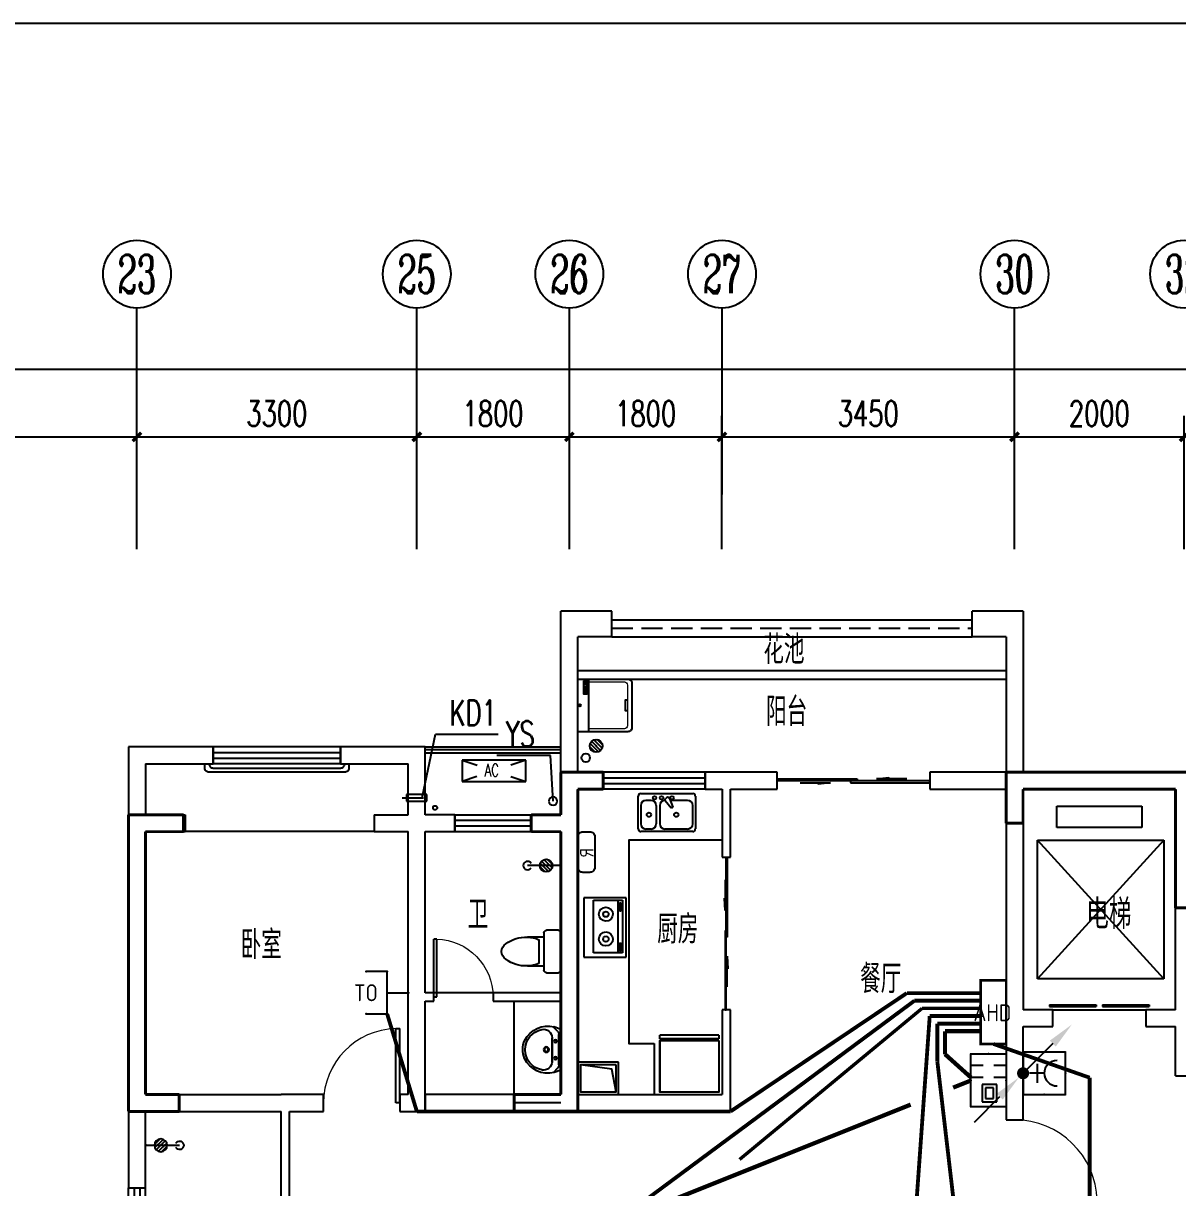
# Model space of a CAD drawing. Extents: x -993182 to -819982, y 169304 to 600104.
# Drawn here: x -864189 to -850575, y 314068 to 327804 of the extents above; entities that cross this region are included whole.
import ezdxf
from ezdxf.enums import TextEntityAlignment as Align

# ---------------------------------------------------------------- set-up
doc = ezdxf.new("R2010")
doc.units = 0
doc.header["$LTSCALE"] = 1000
doc.header["$MEASUREMENT"] = 0
doc.linetypes.add('DASH', pattern=[0.35, 0.25, -0.1])
for name, color, linetype in [('AXIS', 3, 'Continuous'), ('AXIS_TEXT', 7, 'Continuous'), ('DIM_LEAD', 3, 'Continuous'), ('EQUIP-安防', 3, 'Continuous'), ('EQUIP-消防', 3, 'Continuous'), ('EQUIP-通讯', 3, 'Continuous'), ('kan', 146, 'Continuous'), ('KTIAO', 124, 'Continuous'), ('LWIRE', 4, 'Continuous'), ('PUB_TEXT', 7, 'Continuous'), ('STAIR', 2, 'Continuous'), ('VPIPE-污水', 2, 'Continuous'), ('WALL', 4, 'Continuous'), ('WINDOW', 2, 'Continuous'), ('WIRE-信号', 4, 'TG_S'), ('WIRE-综合布线', 5, 'TG_GCS'), ('WIRE-网络', 6, 'TG_TD'), ('WIRE-通讯', 4, 'TG_TP'), ('冷凝水管', 6, 'Continuous'), ('家具', 187, 'Continuous'), ('栏杆', 169, 'Continuous'), ('空调、空调洞', 66, 'Continuous'), ('表格', 157, 'Continuous'), ('面层', 215, 'Continuous')]:
    doc.layers.add(name, color=color, linetype=linetype)
doc.layers.add('RENDERING', color=125, linetype='Continuous', lineweight=13)
doc.layers.add('洁、厨具', color=8, linetype='Continuous', lineweight=9)
doc.styles.add('_ROMANC', font='romanc__.ttf', dxfattribs={"width": 0.700005})
doc.styles.add('_SIMPLEX', font='SIMPLEX.shx', dxfattribs={"width": 0.75})
doc.styles.add('_TCH_AXIS', font='COMPLEX', dxfattribs={"bigfont": 'GBCBIG'})
doc.styles.add('_TCH_DIM', font='SIMPLEX', dxfattribs={"bigfont": 'GBCBIG'})
doc.styles.add('_TCH_DIM_T3', font='SIMPLEX', dxfattribs={"width": 0.705882, "bigfont": 'GBCBIG'})
doc.styles.add('_TEL_ATTDEF', font='GBENOR', dxfattribs={"width": 0.8, "height": 3, "bigfont": 'GBCBIG'})
doc.styles.add('_TEL_DIM', font='ICED', dxfattribs={"width": 0.8, "height": 3.5, "bigfont": 'BZHZ'})
doc.styles.add('COMPLEX', font='COMPLEX')
doc.styles.add('DIM_FONT', font='simplex_.ttf', dxfattribs={"width": 0.7, "bigfont": 'GBCBIG'})
doc.styles.add('hnurban', font='tssdeng.shx', dxfattribs={"width": 0.8, "bigfont": 'tssdchn.shx'})
doc.styles.get("Standard").update_dxf_attribs({"font": 'gbenor.shx', "bigfont": 'gbcbig.shx'})
doc.styles.add('TG_LINETYPE', font='ICED', dxfattribs={"width": 0.8, "height": 2, "bigfont": 'BZHZ'})
doc.linetypes.add('TG_GCS', pattern='A,1,-0.6,["GCS",TG_LINETYPE,S=0.1,R=0,X=-0.52,Y=-0.1],0', length=1.6)
doc.linetypes.add('TG_S', pattern='A,1,-0.3,["S",TG_LINETYPE,S=0.1,R=0,X=-0.23,Y=-0.1],0', length=1.3)
doc.linetypes.add('TG_TD', pattern='A,1,-0.45,["TD",TG_LINETYPE,S=0.1,R=0,X=-0.38,Y=-0.1],0', length=1.45)
doc.linetypes.add('TG_TD+TV', pattern='A,1,-0.9,["TD+TV",TG_LINETYPE,S=0.1,R=0,X=-0.82,Y=-0.1],0', length=1.9)
doc.linetypes.add('TG_TP', pattern='A,1,-0.45,["TP",TG_LINETYPE,S=0.1,R=0,X=-0.38,Y=-0.1],0', length=1.45)
doc.linetypes.add('TG_WS', pattern='A,1,-0.45,["WS",TG_LINETYPE,S=0.1,R=0,X=-0.38,Y=-0.1],0', length=1.45)
doc.dimstyles.new('_TCH_ARCH&&100', dxfattribs={"dimtxt": 297.5, "dimasz": 100, "dimexe": 250, "dimexo": 300, "dimgap": 126.25, "dimtad": 1, "dimdec": 0, "dimzin": 0, "dimdsep": 46, "dimtxsty": '_TCH_DIM_T3', "dimblk": 'ARCHTICK', "dimcen": 0.09, "dimclrt": 7, "dimazin": 2, "dimtfac": 1, "dimtdec": 0, "dimtix": 1, "dimtmove": 2, "dimatfit": 3, "dimfxl": 0, "dimtolj": 1, "dimtzin": 0, "dimarcsym": 0})

# ---------------------------------------------------------------- blocks, each defined once
blk = doc.blocks.new('ASDGFSDFGGDF')
at = {"layer": '家具'}
for p, q in [((695, -609), (695, 0)), ((695, -609), (695, 0)), ((0, -670), (0, -629)), ((0, -629), (28, -629)), ((0, -670), (695, -670)), ((28, -629), (28, -609)), ((695, -609), (666, -609)), ((666, -609), (666, -629)), ((666, -629), (695, -629)), ((695, -629), (695, -670))]:
    blk.add_line(p, q, dxfattribs=at)
for points in [[(0, -609), (0, 0), (695, 0), (695, -609)], [(666, -609), (28, -609), (28, -629), (666, -629)]]:
    blk.add_lwpolyline(points, close=True, dxfattribs=at)
blk = doc.blocks.new('sdfdsfgf')
at = {"layer": '家具'}
for points in [[(1414289, 21341), (1413809, 21341), (1413809, 20961), (1414289, 20961), (1414289, 21341)], [(1414259, 20991), (1414211, 21259), (1413839, 21311)]]:
    blk.add_lwpolyline(points, dxfattribs=at)
blk.add_lwpolyline([(1414259, 21311), (1413839, 21311), (1413839, 20991), (1414259, 20991)], close=True, dxfattribs=at)
blk = doc.blocks.new('A$C685A49D5')
at = {"layer": '家具'}
for p, q in [((0, 31), (0, 419)), ((31, 450), (644, 450)), ((675, 419), (675, 31)), ((31, 307), (31, 92)), ((153, 368), (92, 368)), ((215, 92), (215, 307)), ((256, 307), (256, 92)), ((390, 277), (320, 363)), ((340, 402), (325, 393)), ((369, 391), (408, 287)), ((583, 368), (377, 368)), ((408, 287), (390, 277)), ((644, 92), (644, 307)), ((644, 0), (31, 0)), ((92, 31), (153, 31)), ((317, 31), (583, 31))]:
    blk.add_line(p, q, dxfattribs=at)
for centre, radius in [((194, 399), 20.5), ((276, 399), 20.5), ((399, 399), 20.5), ((128, 199), 25.6), ((450, 199), 25.6)]:
    blk.add_circle(centre, radius, dxfattribs=at)
for centre, radius, start, end in [((31, 419), 30.7, 90, 180), ((644, 419), 30.7, 0, 90), ((92, 307), 61.4, 90, 180), ((153, 307), 61.4, 0, 90), ((317, 307), 61.4, 90, 180), ((335, 376), 20.5, 120, 219.4623), ((350, 384), 20.5, 20.5377, 120), ((583, 307), 61.4, 0, 90), ((31, 31), 30.7, 180, 270), ((92, 92), 61.4, 180, 270), ((153, 92), 61.4, 270, 0), ((317, 92), 61.4, 180, 270), ((583, 92), 61.4, 270, 0), ((644, 31), 30.7, 270, 0)]:
    blk.add_arc(centre, radius, start, end, dxfattribs=at)
at = {"layer": '家具', "style": 'DIM_FONT', "width": 0.8, "flags": 9}
for tag in ['YSIZE', 'XSIZE']:
    blk.add_attdef(tag, (338, 450), '', height=0.5, rotation=270, dxfattribs=at)
blk = doc.blocks.new('$plan$00001601')
at = {"layer": '家具'}
for p, q in [((-350, 16), (350, 16)), ((-350, -484), (-350, 16)), ((350, 16), (350, -484)), ((-323, -98), (-323, -440)), ((299, -98), (-323, -98)), ((299, -440), (299, -98)), ((-323, -384), (299, -384)), ((-291, -407), (-291, -418)), ((-199, -408), (-199, -418)), ((182, -407), (182, -418)), ((274, -408), (274, -418)), ((350, -484), (-350, -484)), ((-323, -440), (299, -440)), ((-216, -416), (-280, -416)), ((-280, -416), (-280, -433)), ((-280, -433), (-216, -433)), ((-216, -433), (-216, -416)), ((193, -416), (193, -433)), ((257, -416), (193, -416)), ((193, -433), (257, -433)), ((257, -433), (257, -416))]:
    blk.add_line(p, q, dxfattribs=at)
for points in [[(-199, -408, 0.259034), (-201, -404, 0.076276), (-213, -399, 0.036515), (-226, -397, 0.026615), (-245, -396, 0.026615), (-264, -397, 0.036515), (-277, -399, 0.076276), (-289, -404, 0.259034), (-291, -408, 0.078462), (-291, -409, 0.056762)], [(-199, -418, 0.259034), (-201, -415, 0.076276), (-213, -410, 0.036515), (-226, -407, 0.026615), (-245, -406, 0.026615), (-264, -407, 0.036515), (-277, -410, 0.076276), (-289, -415, 0.259034), (-291, -418, 0.259034), (-289, -422, 0.056762), (-280, -426, 0.036515)], [(274, -408, 0.259034), (272, -404, 0.076276), (260, -399, 0.036515), (247, -397, 0.026615), (228, -396, 0.026615), (209, -397, 0.036515), (196, -399, 0.076276), (184, -404, 0.259034), (182, -408, 0.078462), (182, -409, 0.056762)], [(274, -418, 0.259034), (272, -415, 0.076276), (260, -410, 0.036515), (247, -407, 0.026615), (228, -406, 0.026615), (209, -407, 0.036515), (196, -410, 0.076276), (184, -415, 0.259034), (182, -418, 0.259034), (184, -422, 0.056762), (193, -426, 0.036515)], [(-216, -427, 0.008736), (-213, -427, 0.076276), (-201, -422, 0.259034), (-199, -418, 0.259034)], [(257, -427, 0.008736), (260, -427, 0.076276), (272, -422, 0.259034), (274, -418, 0.259034)]]:
    blk.add_lwpolyline(points, format="xyb", dxfattribs=at)
for centre, radius, start, end in [((-158, -243), 82.5, 0.964, 0), ((-158, -243), 31.6, 0.6532, 0), ((134, -243), 82.5, 180, 179.036), ((134, -243), 31.6, 180, 179.3468)]:
    blk.add_arc(centre, radius, start, end, dxfattribs=at)
blk = doc.blocks.new('A$C3451006C')
blk.add_lwpolyline([(-50, 330), (-50, -30, 0.414214), (10, -90), (90, -90, 0.414214), (150, -30), (150, 330, 0.414214), (90, 390), (10, 390, 0.414214)], format="xyb", close=True)
at = {"style": '_SIMPLEX', "width": 0.8}
blk.add_text('R', height=150, rotation=270, dxfattribs=at).set_placement((-32, 144), align=Align.CENTER)
blk = doc.blocks.new('90304092557924')
at = {"layer": 'KTIAO'}
for p, q in [((-375, 125), (-198, 66)), ((-375, 125), (-375, -125)), ((375, 125), (-375, 125)), ((375, 125), (198, 66)), ((375, -125), (375, 125)), ((-203, -68), (-375, -125)), ((-375, -125), (375, -125)), ((200, -67), (375, -125))]:
    blk.add_line(p, q, dxfattribs=at)
at = {"layer": 'KTIAO', "style": '_ROMANC', "width": 0.7}
blk.add_text('AC', height=148.6, dxfattribs=at).set_placement((-113, -66))
at = {"layer": 'KTIAO', "style": 'DIM_FONT', "oblique": 0, "width": 0.6, "flags": 9}
for tag in ['XSIZE', 'YSIZE']:
    blk.add_attdef(tag, (-375, -125), '', height=0.5, dxfattribs=at)
blk = doc.blocks.new('M_E6')
for p, q in [((-240, 0), (-270, -79)), ((240, 0), (-240, 0)), ((-237, 0), (239, 0)), ((240, 0), (270, -79)), ((-213, -36), (-271, -91)), ((-179, -23), (181, -23)), ((141, -105), (-141, -105)), ((-141, -105), (141, -105)), ((217, -37), (274, -95))]:
    blk.add_line(p, q)
for centre, radius in [((-99, -65), 16.3), ((101, -65), 16.3), ((2, -172), 31.6), ((2, -172), 23)]:
    blk.add_circle(centre, radius)
for centre, radius, start, end in [((28, -152), 307, 166.1751, 244.7296), ((-141, -205), 100, 90, 190.5602), ((-179, -73), 50, 90, 133.181), ((-28, -152), 307, 297.0639, 13.8249), ((141, -205), 100, 349.4398, 90), ((181, -73), 50, 44.5607, 90), ((0, -179), 243, 190.5602, 349.4398), ((0, -201), 250, 245.8071, 296.4628), ((28, -152), 307, 266.589, 266.5936)]:
    blk.add_arc(centre, radius, start, end)
at = {"width": 0.8, "flags": 9}
for tag in ['XSIZE', 'YSIZE']:
    blk.add_attdef(tag, (0, 0), '', height=0.5, dxfattribs=at)
blk = doc.blocks.new('1')
for p, q in [((-550, -239), (-550, 201)), ((-520, 231), (-380, 231)), ((-350, 201), (-350, 151)), ((-350, 151), (-350, -189)), ((-350, 151), (-154, 151)), ((-289, 121), (-289, -159)), ((-380, -269), (-520, -269)), ((-154, -189), (-350, -189)), ((-350, -189), (-350, -239))]:
    blk.add_line(p, q)
for centre, radius, start, end in [((-520, 201), 30, 90, 180), ((-380, 201), 30, 360, 90), ((-137, -247), 398, 92.544, 112.5495), ((-137, -247), 398, 53.3619, 92.544), ((40, -19), 110, 303.4509, 56.5491), ((-137, 208), 398, 267.456, 306.6381), ((-520, -239), 30, 180, 270), ((-380, -239), 30, 270, 360), ((-137, 208), 398, 247.4505, 267.456)]:
    blk.add_arc(centre, radius, start, end)
blk = doc.blocks.new('$plan$00001623')
at = {"layer": '家具', "linetype": 'Continuous'}
blk.add_line((-341, -145), (342, -145), dxfattribs=at)
at = {"layer": '家具'}
blk.add_lwpolyline([(295, -706), (-295, -706, -0.414214), (-345, -656), (-345, 0), (345, 0), (345, -656, -0.414214)], format="xyb", close=True, dxfattribs=at)
at = {"layer": '家具', "lineweight": 13}
blk.add_lwpolyline([(307, -145), (307, -611, -0.414214), (267, -651), (-267, -651, -0.414214), (-307, -611), (-307, -145)], format="xyb", dxfattribs=at)
at = {"layer": '家具'}
for points in [[(323, -72), (152, -72), (152, -120), (323, -120)], [(163, -86), (177, -86), (177, -99), (163, -99)], [(189, -86), (202, -86), (202, -99), (189, -99)], [(213, -86), (227, -86), (227, -99), (213, -99)], [(239, -86), (253, -86), (253, -99), (239, -99)], [(281, -110), (309, -110), (309, -80), (281, -80)]]:
    blk.add_lwpolyline(points, close=True, dxfattribs=at)
blk.add_lwpolyline([(-71, -651), (-71, -623), (0, -623), (71, -623), (71, -651)], dxfattribs=at)
blk.add_circle((0, -25), 16, dxfattribs=at)
blk = doc.blocks.new('$lvtry$00000168')
at = {"color": 0}
blk.add_line((0, 0), (0, -395), dxfattribs=at)
blk.add_arc((0, -395), 50, 121.0332, 58.9668, dxfattribs=at)
for p in [(0, 0), (0, -223)]:
    blk.add_point(p, dxfattribs=at)
blk = doc.blocks.new('$lvtry$00000171')
for p, q in [((-74, 11), (-11, 74)), ((-70, -27), (27, 70)), ((-53, -53), (53, 53)), ((-27, -70), (70, 27)), ((11, -74), (74, -11))]:
    blk.add_line(p, q)
blk.add_circle((0, 0), 75)
blk.add_point((0, 0))
blk = doc.blocks.new('A$C6BE329BC')
at = {"layer": '家具'}
blk.add_blockref('$lvtry$00000168', (75, 445), dxfattribs=at)
at = {"layer": '家具', "rotation": 180}
blk.add_blockref('$lvtry$00000171', (75, 271), dxfattribs=at)
blk = doc.blocks.new('TRHH')
at = {"color": 6}
for centre in [(-249202, -461390), (-233616, -461390), (-252617, -471151), (-230201, -471151), (-244307, -473179), (-238511, -473179)]:
    blk.add_circle(centre, 50, dxfattribs=at)
blk = doc.blocks.new('q4')
at = {"color": 3, "const_width": 35}
for points in [[(-499710, -491595), (-499710, -491095)], [(-499710, -491095), (-499210, -491095)], [(-499210, -491095), (-499210, -491295)], [(-494460, -491695), (-494460, -491095)], [(-494460, -491095), (-492260, -491095)], [(-499510, -491795), (-499510, -491295)], [(-499510, -491295), (-499210, -491295)], [(-494260, -491695), (-494260, -491295)], [(-494260, -491295), (-492460, -491295)], [(-492460, -492695), (-492460, -491295)], [(-504810, -491595), (-504159, -491595)], [(-504810, -495095), (-504810, -491595)], [(-504159, -491595), (-504159, -491795)], [(-500060, -491595), (-499710, -491595)], [(-500060, -491795), (-500060, -491595)], [(-494260, -491695), (-494460, -491695)], [(-504610, -491795), (-504159, -491795)], [(-504610, -494895), (-504610, -491795)], [(-500060, -491795), (-499710, -491795)], [(-499710, -494895), (-499710, -491795)], [(-499510, -495095), (-499510, -491795)], [(-492260, -492695), (-492460, -492695)], [(-504610, -494895), (-504210, -494895)], [(-504210, -494895), (-504210, -495095)], [(-500260, -494895), (-499710, -494895)], [(-500260, -495095), (-500260, -494895)], [(-504810, -495095), (-504210, -495095)], [(-500260, -495095), (-499510, -495095)]]:
    blk.add_lwpolyline(points, dxfattribs=at)
blk = doc.blocks.new('A$C06D6341B')
at = {"layer": '空调、空调洞', "linetype": 'DASH'}
for p, q in [((80, 290), (0, 290)), ((0, 290), (0, 50)), ((40, 0), (40, 340)), ((80, 50), (80, 290)), ((0, 50), (80, 50))]:
    blk.add_line(p, q, dxfattribs=at)
blk = doc.blocks.new('kt')
at = {"layer": 'DIM_LEAD'}
for p, q in [((-411880, -788204), (-411721, -787455)), ((-411880, -788204), (-411721, -787455)), ((-411880, -788204), (-411721, -787455)), ((-411880, -788204), (-411721, -787455)), ((-411880, -788204), (-411721, -787455)), ((-411721, -787455), (-410983, -787455))]:
    blk.add_line(p, q, dxfattribs=at)
at = {"layer": 'VPIPE-污水'}
blk.add_circle((-409951, -787733, -76424), 50, dxfattribs=at)
at = {"layer": '冷凝水管'}
blk.add_circle((-411727, -788323, -76424), 25, dxfattribs=at)
at = {"layer": '家具', "rotation": 90.00000000000388}
blk.add_blockref('$lvtry$00000171', (-409828, -787592, -76424), dxfattribs=at)
at = {"layer": '空调、空调洞', "rotation": 270}
blk.add_blockref('A$C06D6341B', (-412114, -788164, -76424), dxfattribs=at)
at = {"layer": 'DIM_LEAD', "color": 7, "style": '_TCH_DIM', "width": 0.705882}
blk.add_text('KD1', height=297.5, dxfattribs=at).set_placement((-411558, -787350))
blk = doc.blocks.new('trh')
at = {"layer": 'DIM_LEAD'}
for p, q in [((-219133, -460851), (-219765, -460851)), ((-219102, -461390), (-219133, -460851))]:
    blk.add_line(p, q, dxfattribs=at)
at = {"layer": 'DIM_LEAD', "color": 7, "style": '_TCH_DIM', "width": 0.705882}
blk.add_text('YS', height=297.5, dxfattribs=at).set_placement((-219660, -460746))
blk = doc.blocks.new('$DorLib2D$00000131')
at = {"color": 0, "linetype": 'Continuous'}
for p, q in [((0.15, 0.125), (0.2319, 0.1973)), ((0.2319, 0.1973), (0.2319, 0.125)), ((-0.5, 0.125), (-0.5, 0)), ((0.0192, 0.125), (-0.5, 0.125)), ((0.0192, 0), (0.0192, 0.125)), ((0.35, 0.125), (0.15, 0.125)), ((-0.5, 0), (0.0192, 0)), ((-0.024, 0), (0.5, 0)), ((-0.024, -0.125), (-0.024, 0)), ((0.5, 0), (0.5, -0.125)), ((-0.35, -0.125), (-0.15, -0.125)), ((-0.2319, -0.1973), (-0.2319, -0.125)), ((-0.15, -0.125), (-0.2319, -0.1973)), ((0.5, -0.125), (-0.024, -0.125))]:
    blk.add_line(p, q, dxfattribs=at)
blk = doc.blocks.new('$WINLIB2D$00000001')
at = {"color": 0}
for points in [[(-0.5, 0.5), (-0.5, -0.5)], [(-0.5, 0.5), (0.5, 0.5)], [(0.5, -0.5), (0.5, 0.5)], [(0.5, 0.1667), (-0.5, 0.1667)], [(0.5, -0.1667), (-0.5, -0.1667)], [(-0.5, -0.5), (0.5, -0.5)]]:
    blk.add_lwpolyline(points, dxfattribs=at)
blk = doc.blocks.new('$DorLib2D$00000001')
for p, q in [((0.45, 0.975), (0.5, 0.975)), ((0.45, 0), (0.45, 0.975)), ((0.5, 0), (0.5, 0.975)), ((0.5, 0), (0.45, 0))]:
    blk.add_line(p, q)
at = {"lineweight": 13}
blk.add_arc((0.475, 0), 0.975, 91.4693, 180, dxfattribs=at)
blk = doc.blocks.new('$DorLib2D$00000127')
at = {"color": 0, "linetype": 'Continuous'}
for p, q in [((-0.033, 0.795), (-0.533, 0.795)), ((-0.533, 0.795), (-0.533, 0.69)), ((-0.033, 0.795), (-0.033, 0.69)), ((0.033, 0.795), (0.033, 0.69)), ((0.533, 0.795), (0.033, 0.795)), ((0.533, 0.795), (0.533, 0.69)), ((-0.033, 0.69), (-0.533, 0.69)), ((0.533, 0.69), (0.033, 0.69)), ((0.5, 0.5), (-0.5, 0.5))]:
    blk.add_line(p, q, dxfattribs=at)
blk = doc.blocks.new('_AXISO')
blk.add_circle((0, 0), 0.5)
at = {"layer": 'AXIS_TEXT', "style": 'COMPLEX', "width": 1.041667}
blk.add_attdef('A', text='', height=0.56, dxfattribs=at).set_placement((-0.25, -0.28), (0.25, -0.28), align=Align.FIT)
blk = doc.blocks.new('_ArchTick')
at = {"color": 0, "linetype": 'ByBlock', "const_width": 0.4}
blk.add_lwpolyline([(-0.5, -0.5), (0.5, 0.5)], dxfattribs=at)
blk = doc.blocks.new('*D428')
at = {"layer": 'AXIS', "color": 0, "lineweight": -2}
for p, q in [((-254209, -422720), (-254209, -420344)), ((-198509, -422720), (-198509, -420344)), ((-254209, -420594), (-198509, -420594))]:
    blk.add_line(p, q, dxfattribs=at)
at = {"layer": 'Defpoints', "color": 0}
for p in [(-198509, -420594), (-254209, -423020), (-198509, -423020)]:
    blk.add_point(p, dxfattribs=at)
at = {"layer": 'AXIS', "color": 0, "lineweight": -2, "xscale": 100, "yscale": 100, "zscale": 100, "rotation": 180}
blk.add_blockref('_ArchTick', (-254209, -420594), dxfattribs=at)
at = {"layer": 'AXIS', "color": 0, "lineweight": -2, "xscale": 100, "yscale": 100, "zscale": 100}
blk.add_blockref('_ArchTick', (-198509, -420594), dxfattribs=at)
at = {"layer": 'AXIS', "color": 7, "insert": (-226359, -420319), "char_height": 297.5, "attachment_point": 5, "style": '_TCH_DIM_T3'}
blk.add_mtext('\\A1;55700', dxfattribs=at)
blk = doc.blocks.new('*D440')
at = {"layer": 'AXIS', "color": 0, "lineweight": -2}
for p, q in [((-228709, -422720), (-228709, -421144)), ((-224009, -422720), (-224009, -421144)), ((-228709, -421394), (-224009, -421394))]:
    blk.add_line(p, q, dxfattribs=at)
at = {"layer": 'Defpoints', "color": 0}
for p in [(-224009, -421394), (-228709, -423020), (-224009, -423020)]:
    blk.add_point(p, dxfattribs=at)
at = {"layer": 'AXIS', "color": 0, "lineweight": -2, "xscale": 100, "yscale": 100, "zscale": 100, "rotation": 180}
blk.add_blockref('_ArchTick', (-228709, -421394), dxfattribs=at)
at = {"layer": 'AXIS', "color": 0, "lineweight": -2, "xscale": 100, "yscale": 100, "zscale": 100}
blk.add_blockref('_ArchTick', (-224009, -421394), dxfattribs=at)
at = {"layer": 'AXIS', "color": 7, "insert": (-226359, -421119), "char_height": 297.5, "attachment_point": 5, "style": '_TCH_DIM_T3'}
blk.add_mtext('\\A1;4700', dxfattribs=at)
blk = doc.blocks.new('*D441')
at = {"layer": 'AXIS', "color": 0, "lineweight": -2}
for p, q in [((-224009, -422720), (-224009, -421144)), ((-220709, -422720), (-220709, -421144)), ((-224009, -421394), (-220709, -421394))]:
    blk.add_line(p, q, dxfattribs=at)
at = {"layer": 'Defpoints', "color": 0}
for p in [(-220709, -421394), (-224009, -423020), (-220709, -423020)]:
    blk.add_point(p, dxfattribs=at)
at = {"layer": 'AXIS', "color": 0, "lineweight": -2, "xscale": 100, "yscale": 100, "zscale": 100, "rotation": 180}
blk.add_blockref('_ArchTick', (-224009, -421394), dxfattribs=at)
at = {"layer": 'AXIS', "color": 0, "lineweight": -2, "xscale": 100, "yscale": 100, "zscale": 100}
blk.add_blockref('_ArchTick', (-220709, -421394), dxfattribs=at)
at = {"layer": 'AXIS', "color": 7, "insert": (-222359, -421119), "char_height": 297.5, "attachment_point": 5, "style": '_TCH_DIM_T3'}
blk.add_mtext('\\A1;3300', dxfattribs=at)
blk = doc.blocks.new('*D442')
at = {"layer": 'AXIS', "color": 0, "lineweight": -2}
for p, q in [((-220709, -422720), (-220709, -421144)), ((-218909, -422720), (-218909, -421144)), ((-220709, -421394), (-218909, -421394))]:
    blk.add_line(p, q, dxfattribs=at)
at = {"layer": 'Defpoints', "color": 0}
for p in [(-218909, -421394), (-220709, -423020), (-218909, -423020)]:
    blk.add_point(p, dxfattribs=at)
at = {"layer": 'AXIS', "color": 0, "lineweight": -2, "xscale": 100, "yscale": 100, "zscale": 100, "rotation": 180}
blk.add_blockref('_ArchTick', (-220709, -421394), dxfattribs=at)
at = {"layer": 'AXIS', "color": 0, "lineweight": -2, "xscale": 100, "yscale": 100, "zscale": 100}
blk.add_blockref('_ArchTick', (-218909, -421394), dxfattribs=at)
at = {"layer": 'AXIS', "color": 7, "insert": (-219809, -421119), "char_height": 297.5, "attachment_point": 5, "style": '_TCH_DIM_T3'}
blk.add_mtext('\\A1;1800', dxfattribs=at)
blk = doc.blocks.new('*D443')
at = {"layer": 'AXIS', "color": 0, "lineweight": -2}
for p, q in [((-218909, -422720), (-218909, -421144)), ((-217109, -422720), (-217109, -421144)), ((-218909, -421394), (-217109, -421394))]:
    blk.add_line(p, q, dxfattribs=at)
at = {"layer": 'Defpoints', "color": 0}
for p in [(-217109, -421394), (-218909, -423020), (-217109, -423020)]:
    blk.add_point(p, dxfattribs=at)
at = {"layer": 'AXIS', "color": 0, "lineweight": -2, "xscale": 100, "yscale": 100, "zscale": 100, "rotation": 180}
blk.add_blockref('_ArchTick', (-218909, -421394), dxfattribs=at)
at = {"layer": 'AXIS', "color": 0, "lineweight": -2, "xscale": 100, "yscale": 100, "zscale": 100}
blk.add_blockref('_ArchTick', (-217109, -421394), dxfattribs=at)
at = {"layer": 'AXIS', "color": 7, "insert": (-218009, -421119), "char_height": 297.5, "attachment_point": 5, "style": '_TCH_DIM_T3'}
blk.add_mtext('\\A1;1800', dxfattribs=at)
blk = doc.blocks.new('*D444')
at = {"layer": 'AXIS', "color": 0, "lineweight": -2}
for p, q in [((-217109, -422720), (-217109, -421144)), ((-213659, -422720), (-213659, -421144)), ((-217109, -421394), (-213659, -421394))]:
    blk.add_line(p, q, dxfattribs=at)
at = {"layer": 'Defpoints', "color": 0}
for p in [(-213659, -421394), (-217109, -423020), (-213659, -423020)]:
    blk.add_point(p, dxfattribs=at)
at = {"layer": 'AXIS', "color": 0, "lineweight": -2, "xscale": 100, "yscale": 100, "zscale": 100, "rotation": 180}
blk.add_blockref('_ArchTick', (-217109, -421394), dxfattribs=at)
at = {"layer": 'AXIS', "color": 0, "lineweight": -2, "xscale": 100, "yscale": 100, "zscale": 100}
blk.add_blockref('_ArchTick', (-213659, -421394), dxfattribs=at)
at = {"layer": 'AXIS', "color": 7, "insert": (-215384, -421119), "char_height": 297.5, "attachment_point": 5, "style": '_TCH_DIM_T3'}
blk.add_mtext('\\A1;3450', dxfattribs=at)
blk = doc.blocks.new('*D445')
at = {"layer": 'AXIS', "color": 0, "lineweight": -2}
for p, q in [((-213659, -422720), (-213659, -421144)), ((-211659, -422720), (-211659, -421144)), ((-213659, -421394), (-211659, -421394))]:
    blk.add_line(p, q, dxfattribs=at)
at = {"layer": 'Defpoints', "color": 0}
for p in [(-211659, -421394), (-213659, -423020), (-211659, -423020)]:
    blk.add_point(p, dxfattribs=at)
at = {"layer": 'AXIS', "color": 0, "lineweight": -2, "xscale": 100, "yscale": 100, "zscale": 100, "rotation": 180}
blk.add_blockref('_ArchTick', (-213659, -421394), dxfattribs=at)
at = {"layer": 'AXIS', "color": 0, "lineweight": -2, "xscale": 100, "yscale": 100, "zscale": 100}
blk.add_blockref('_ArchTick', (-211659, -421394), dxfattribs=at)
at = {"layer": 'AXIS', "color": 7, "insert": (-212659, -421119), "char_height": 297.5, "attachment_point": 5, "style": '_TCH_DIM_T3'}
blk.add_mtext('\\A1;2000', dxfattribs=at)
blk = doc.blocks.new('$equip$00001847')
for p, q in [((-0.5, 0.499), (-0.5, 0.999)), ((0.5, 0.999), (0.5, 0.499)), ((0.5, 0.499), (-0.5, 0.499)), ((0, 0.5), (0, 0))]:
    blk.add_line(p, q)
for p in [(-0.5, 0.999), (0.5, 0.999), (-0.5, 0.499), (0.5, 0.499), (0, 0)]:
    blk.add_point(p)
at = {"color": 7, "style": '_TEL_DIM'}
blk.add_attdef('$TEXT$', text='', height=0.4, dxfattribs=at).set_placement((0, 0.999), align=Align.MIDDLE_CENTER)
at = {"color": 7, "style": '_TEL_DIM', "flags": 1}
blk.add_attdef('A', text='', height=0.00002, dxfattribs=at).set_placement((0, 0), align=Align.MIDDLE_CENTER)
blk = doc.blocks.new('$equip$00002334')
for p, q in [((-0.75, 0.304), (-0.75, -0.296)), ((0.75, 0.304), (-0.75, 0.304)), ((0.75, -0.296), (0.75, 0.304)), ((-0.75, -0.296), (0.75, -0.296))]:
    blk.add_line(p, q)
at = {"const_width": 0.06}
blk.add_lwpolyline([(-0.75, 0.304), (0.75, 0.304), (0.75, -0.296), (-0.75, -0.296), (-0.75, 0.304), (0.75, 0.304)], dxfattribs=at)
for p in [(0, 0.304), (-0.75, 0.004), (0.75, 0.004), (0, -0.296)]:
    blk.add_point(p)
at = {"color": 7, "style": '_TEL_DIM'}
blk.add_attdef('$TEXT$', text='', height=0.4, dxfattribs=at).set_placement((-0.012, 0.028), align=Align.MIDDLE_CENTER)
at = {"color": 7, "flags": 1}
blk.add_attdef('A', text='', height=0.00002, dxfattribs=at).set_placement((0, 0), align=Align.MIDDLE_CENTER)
blk = doc.blocks.new('$equip$00002625')
at = {"linetype": 'Continuous'}
for p, q in [((-0.625, -0.415), (-0.625, 0.415)), ((-0.625, 0.415), (0.625, 0.415)), ((0.071, 0.129), (0.071, 0.415)), ((0.35, 0.129), (0.35, 0.415)), ((0.625, 0.415), (0.625, -0.415)), ((0.071, -0.415), (0.071, -0.129)), ((0.35, -0.415), (0.35, -0.129)), ((0.625, -0.415), (-0.625, -0.415))]:
    blk.add_line(p, q, dxfattribs=at)
for p, q in [((-0.092, 0.153), (-0.504, 0.153)), ((-0.504, 0.153), (-0.504, -0.199)), ((-0.172, 0.073), (-0.424, 0.073)), ((-0.424, 0.073), (-0.424, -0.119)), ((-0.172, -0.119), (-0.172, 0.073)), ((-0.092, -0.199), (-0.092, 0.153)), ((-0.504, -0.199), (-0.092, -0.199)), ((-0.424, -0.119), (-0.172, -0.119))]:
    blk.add_line(p, q)
at = {"const_width": 0.04}
blk.add_lwpolyline([(-0.625, 0.415), (0.625, 0.415), (0.625, -0.415), (-0.625, -0.415), (-0.625, 0.415), (0.625, 0.415)], dxfattribs=at)
for p in [(0, 0.415), (-0.625, 0), (0.625, 0), (0, -0.415)]:
    blk.add_point(p)
at = {"color": 7, "style": '_TEL_DIM', "flags": 1}
blk.add_attdef('A', text='', height=0.000025, dxfattribs=at).set_placement((0, 0), align=Align.MIDDLE_CENTER)
blk = doc.blocks.new('$equip$00002656')
for p, q in [((-0.5, 1), (-0.5, 0)), ((0.5, 1), (-0.5, 1)), ((0.5, 0), (0.5, 1)), ((-0.219, 0.331), (0.222, 0.331)), ((0, 0.5), (0, 0.15)), ((-0.5, 0), (0.5, 0))]:
    blk.add_line(p, q)
at = {"const_width": 0.04}
blk.add_lwpolyline([(-0.5, 1), (0.5, 1), (0.5, 0), (-0.5, 0), (-0.5, 1), (0.5, 1)], dxfattribs=at)
blk.add_arc((0, 0.8), 0.3, 180, 0)
for p in [(0, 1), (-0.5, 0.5), (0.5, 0.5), (0, 0)]:
    blk.add_point(p)
at = {"color": 7, "flags": 1}
for tag, height, p in [('B', 0.4, (0.762, 0.292)), ('A', 0.00002, (0, 0))]:
    blk.add_attdef(tag, text='', height=height, dxfattribs=at).set_placement(p, align=Align.MIDDLE_CENTER)
blk = doc.blocks.new('$TelecSys$00000081')
for p, q in [((0.104, 0.104), (0.104, 0.104)), ((-0.104, -0.104), (-0.104, -0.104)), ((-1.15, -1.15), (-0.55, -0.55))]:
    blk.add_line(p, q)
at = {"const_width": 0.142}
blk.add_lwpolyline([(0.071, 0, 1), (-0.071, 0, 1)], format="xyb", close=True, dxfattribs=at)
blk.add_solid([(-0.62, -0.48), (-0.48, -0.62), (-0.1, -0.1)])
at = {"width": 0.8, "flags": 9}
blk.add_attdef('A', (0, 0), '', height=0.00002, rotation=180, dxfattribs=at)
blk = doc.blocks.new('$TelecSys$00000079')
for p, q in [((0.7, 0.7), (0, 0)), ((0.104, 0.104), (0.104, 0.104)), ((-0.104, -0.104), (-0.104, -0.104))]:
    blk.add_line(p, q)
at = {"const_width": 0.142}
blk.add_lwpolyline([(-0.071, 0, 1), (0.071, 0, 1)], format="xyb", close=True, dxfattribs=at)
blk.add_solid([(0.63, 0.77), (0.77, 0.63), (1.15, 1.15)])
at = {"width": 0.8, "flags": 9}
blk.add_attdef('A', (0, 0), '', height=0.00002, dxfattribs=at)
blk = doc.blocks.new('5#、7#楼参照')
at = {"layer": 'AXIS'}
for p, q in [((-224008.8, -422074.7), (-224008.8, -419874.4)), ((-220708.8, -422074.7), (-220708.8, -419874.4)), ((-218908.8, -422074.7), (-218908.8, -419874.4)), ((-217108.8, -422074.7), (-217108.8, -419874.4)), ((-213658.8, -422074.7), (-213658.8, -419874.4))]:
    blk.add_line(p, q, dxfattribs=at)
at = {"layer": 'kan'}
for p, q in [((-218408.8, -423550.9), (-214158.8, -423550.9)), ((-218408.8, -423750.9), (-214158.8, -423750.9))]:
    blk.add_line(p, q, dxfattribs=at)
at = {"layer": 'kan', "linetype": 'DASH'}
blk.add_line((-218408.8, -423650.9), (-214158.8, -423650.9), dxfattribs=at)
at = {"layer": 'kan', "color": 124}
for p, q in [((-218808.8, -424150.9), (-213758.8, -424150.9)), ((-218808.8, -424250.9), (-213758.8, -424250.9))]:
    blk.add_line(p, q, dxfattribs=at)
at = {"layer": 'kan'}
blk.add_lwpolyline([(-220608.8, -425050.9), (-219008.8, -425050.9)], dxfattribs=at)
at = {"layer": 'STAIR', "color": 197}
for p, q in [((-213158.8, -426000.9, 76423.5), (-213158.8, -425750.9, 76423.5)), ((-213158.8, -425750.9, 76423.5), (-212158.8, -425750.9, 76423.5)), ((-212158.8, -425750.9, 76423.5), (-212158.8, -426000.9, 76423.5)), ((-212158.8, -426000.9, 76423.5), (-213158.8, -426000.9, 76423.5)), ((-213388.4, -427788.5, 76423.5), (-213388.4, -426150.9, 76423.5)), ((-213388.4, -426150.9, 76423.5), (-211899.8, -426150.9, 76423.5)), ((-211899.8, -426150.9, 76423.5), (-213388.4, -427788.5, 76423.5)), ((-211899.8, -427788.5, 76423.5), (-213388.4, -426150.9, 76423.5)), ((-211899.8, -426150.9, 76423.5), (-211899.8, -427788.5, 76423.5)), ((-211899.8, -427788.5, 76423.5), (-213388.4, -427788.5, 76423.5))]:
    blk.add_line(p, q, dxfattribs=at)
at = {"layer": 'WALL'}
for p, q in [((-219008.8, -425450.9), (-219008.8, -423450.9)), ((-218408.8, -423450.9), (-219008.8, -423450.9)), ((-218408.8, -423750.9), (-218408.8, -423450.9)), ((-213558.8, -423450.9), (-214158.8, -423450.9)), ((-214158.8, -423750.9), (-214158.8, -423450.9)), ((-213558.8, -423450.9), (-213558.8, -425350.9)), ((-218808.8, -425350.9), (-218808.8, -423750.9)), ((-218408.8, -423750.9), (-218808.8, -423750.9)), ((-213758.8, -423750.9), (-214158.8, -423750.9)), ((-213758.8, -423750.9), (-213758.8, -425350.9)), ((-223108.8, -425050.9), (-224108.8, -425050.9)), ((-224108.8, -425050.9), (-224108.8, -425950.9)), ((-223108.8, -425250.9), (-223108.8, -425050.9)), ((-220608.8, -425050.9), (-221608.8, -425050.9)), ((-221608.8, -425050.9), (-221608.8, -425250.9)), ((-220608.8, -425850.9), (-220608.8, -425050.9)), ((-223908.8, -425250.9), (-223108.8, -425250.9)), ((-223908.8, -425250.9), (-223908.8, -425850.9)), ((-221608.8, -425250.9), (-220808.8, -425250.9)), ((-220808.8, -425850.9), (-220808.8, -425250.9)), ((-218508.8, -425350.9), (-218808.8, -425350.9)), ((-218508.8, -425550.9), (-218508.8, -425350.9)), ((-217108.8, -425350.9), (-217308.8, -425350.9)), ((-217308.8, -425350.9), (-217308.8, -425550.9)), ((-216458.8, -425350.9), (-217108.8, -425350.9)), ((-216458.8, -425550.9), (-216458.8, -425350.9)), ((-213758.8, -425350.9), (-214658.8, -425350.9)), ((-214658.8, -425350.9), (-214658.8, -425550.9)), ((-211658.8, -425350.9), (-213558.8, -425350.9)), ((-219008.8, -425450.9), (-219008.8, -425850.9)), ((-218808.8, -425550.9), (-218808.8, -425950.9)), ((-218808.8, -425550.9), (-218508.8, -425550.9)), ((-217308.8, -425550.9), (-217108.8, -425550.9)), ((-217108.8, -425550.9), (-217108.8, -426350.9)), ((-217008.8, -426350.9), (-217008.8, -425550.9)), ((-217008.8, -425550.9), (-216458.8, -425550.9)), ((-214658.8, -425550.9), (-213758.8, -425550.9)), ((-213758.8, -425550.9), (-213758.8, -428250.9)), ((-213558.8, -425550.9), (-213558.8, -428150.9)), ((-211758.8, -425550.9), (-213558.8, -425550.9)), ((-211758.8, -428150.9), (-211758.8, -425550.9)), ((-223908.8, -425850.9), (-223439.8, -425850.9)), ((-223439.8, -425850.9), (-223439.8, -426050.9)), ((-221209.8, -425850.9), (-220808.8, -425850.9)), ((-221209.8, -425850.9), (-221209.8, -426050.9)), ((-220258.8, -425850.9), (-220608.8, -425850.9)), ((-220258.8, -426050.9), (-220258.8, -425850.9)), ((-219008.8, -425850.9), (-219358.8, -425850.9)), ((-219358.8, -425850.9), (-219358.8, -426050.9)), ((-224108.8, -425950.9), (-224108.8, -429250.9)), ((-223908.8, -426050.9), (-223439.8, -426050.9)), ((-223908.8, -426050.9), (-223908.8, -429150.9)), ((-221209.8, -426050.9), (-220808.8, -426050.9)), ((-220808.8, -427950.9), (-220808.8, -426050.9)), ((-220608.8, -426050.9), (-220258.8, -426050.9)), ((-220608.8, -427950.9), (-220608.8, -426050.9)), ((-219358.8, -426050.9), (-219008.8, -426050.9)), ((-219008.8, -426050.9), (-219008.8, -427950.9)), ((-218808.8, -425950.9), (-218808.8, -427950.9)), ((-217108.8, -426350.9), (-217008.8, -426350.9)), ((-220808.8, -429150.9), (-220808.8, -427950.9)), ((-220508.8, -427950.9), (-220608.8, -427950.9)), ((-220508.8, -428050.9), (-220508.8, -427950.9)), ((-219008.8, -427950.9), (-219808.8, -427950.9)), ((-219808.8, -427950.9), (-219808.8, -428050.9)), ((-218808.8, -427950.9), (-218808.8, -429150.9)), ((-220608.8, -429150.9), (-220608.8, -428050.9)), ((-220608.8, -428050.9), (-220508.8, -428050.9)), ((-219808.8, -428050.9), (-219008.8, -428050.9)), ((-219008.8, -428050.9), (-219008.8, -429150.9)), ((-217008.8, -428150.9), (-217108.8, -428150.9)), ((-217108.8, -428150.9), (-217108.8, -429150.9)), ((-217008.8, -429350.9), (-217008.8, -428150.9)), ((-213758.8, -428250.9), (-213758.8, -429450.9)), ((-213208.8, -428150.9), (-213558.8, -428150.9)), ((-213208.8, -428350.9), (-213208.8, -428150.9)), ((-211758.8, -428150.9), (-212108.8, -428150.9)), ((-212108.8, -428150.9), (-212108.8, -428350.9)), ((-213558.8, -429450.9), (-213558.8, -428350.9)), ((-213558.8, -428350.9), (-213208.8, -428350.9)), ((-212108.8, -428350.9), (-211758.8, -428350.9)), ((-211758.8, -428930.9), (-211758.8, -428350.9)), ((-211758.8, -428930.9), (-211558.8, -428930.9)), ((-223908.8, -429150.9), (-222308.8, -429150.9)), ((-221808.8, -429150.9), (-222308.8, -429150.9)), ((-221808.8, -429350.9), (-221808.8, -429150.9)), ((-220808.8, -429150.9), (-220908.8, -429150.9)), ((-220908.8, -429150.9), (-220908.8, -429350.9)), ((-220608.8, -429350.9), (-220608.8, -429150.9)), ((-219008.8, -429150.9), (-219558.8, -429150.9)), ((-219558.8, -429150.9), (-219558.8, -429350.9)), ((-218808.8, -429150.9), (-217108.8, -429150.9)), ((-224108.8, -429250.9), (-224108.8, -430250.9)), ((-223908.8, -430250.9), (-223908.8, -429350.9)), ((-223908.8, -429350.9), (-222308.8, -429350.9)), ((-222308.8, -430550.9), (-222308.8, -429350.9)), ((-222208.8, -430450.9), (-222208.8, -429350.9)), ((-222208.8, -429350.9), (-221808.8, -429350.9)), ((-220908.8, -429350.9), (-220708.8, -429350.9)), ((-220708.8, -429350.9), (-220608.8, -429350.9)), ((-219558.8, -429350.9), (-218908.8, -429350.9)), ((-218908.8, -429350.9), (-217008.8, -429350.9)), ((-213758.8, -429450.9), (-213558.8, -429450.9)), ((-224108.8, -430250.9), (-223908.8, -430250.9))]:
    blk.add_line(p, q, dxfattribs=at)
at = {"layer": 'WINDOW'}
for p, q in [((-221209.8, -426050.9), (-223439.8, -426050.9)), ((-219808.8, -427950.9), (-220508.8, -427950.9)), ((-219558.8, -429150.9), (-220608.8, -429150.9))]:
    blk.add_line(p, q, dxfattribs=at)
at = {"layer": 'WINDOW', "linetype": 'DASH'}
for p, q in [((-220608.8, -429150.9), (-220608.8, -429350.9)), ((-219558.8, -429350.9), (-219558.8, -429150.9))]:
    blk.add_line(p, q, dxfattribs=at)
at = {"layer": '家具'}
blk.add_line((-217908.8, -428550.9, 0), (-217908.8, -429150.9, 0), dxfattribs=at)
at = {"layer": '家具', "elevation": 0}
for points in [[(-217108.8, -426150.9), (-217108.8, -426150.9), (-218208.8, -426150.9), (-218208.8, -426150.9), (-218208.8, -428550.9), (-218208.8, -428550.9), (-218208.8, -428550.9), (-217908.8, -428550.9)], [(-219008.8, -429250.9), (-219558.8, -429250.9), (-219558.8, -428350.9), (-219558.8, -428050.9), (-219008.8, -428050.9)]]:
    blk.add_lwpolyline(points, dxfattribs=at)
at = {"layer": '栏杆'}
for points in [[(-220608.8, -425080.9), (-219008.8, -425080.9)], [(-220608.8, -425120.9), (-219008.8, -425120.9)]]:
    blk.add_lwpolyline(points, dxfattribs=at)
for points in [[(-221508.8, -425250.9), (-221508.8, -425300.9, -0.4142136), (-221558.8, -425350.9), (-223158.8, -425350.9, -0.4142136), (-223208.8, -425300.9), (-223208.8, -425250.9)], [(-223158.8, -425250.9), (-223158.8, -425250.9, 0.4142136), (-223108.8, -425300.9), (-221608.8, -425300.9, 0.4142136), (-221558.8, -425250.9), (-221558.8, -425250.9)]]:
    blk.add_lwpolyline(points, format="xyb", dxfattribs=at)
at = {"layer": '表格'}
blk.add_lwpolyline([(-262742.7, -416515.5), (-189142.7, -416515.5)], dxfattribs=at)
at = {"color": 6, "xscale": -1}
blk.add_blockref('TRHH', (-452717.6, 35700), dxfattribs=at)
at = {"rotation": 269.9999999999783}
blk.add_blockref('A$C6BE329BC', (-219453.8, -426375.9), dxfattribs=at)
at = {"xscale": -1, "rotation": 89.99999999997826}
blk.add_blockref('A$C6BE329BC', (-223456.5, -429675.9), dxfattribs=at)
at = {"layer": 'AXIS'}
ref = blk.add_blockref('_AXISO', (-224008.8, -419474.4), dxfattribs=dict(at, xscale=800, yscale=800, zscale=800))
ref.add_attrib('A', '23', dxfattribs={"layer": 'AXIS_TEXT', "height": 452.55, "style": '_TCH_AXIS', "width": 0.617647}).set_placement((-224235.1, -419700.7), (-223782.5, -419700.7), align=Align.FIT)
ref = blk.add_blockref('_AXISO', (-220708.8, -419474.4), dxfattribs=dict(at, xscale=800, yscale=800, zscale=800))
ref.add_attrib('A', '25', dxfattribs={"layer": 'AXIS_TEXT', "height": 452.55, "style": '_TCH_AXIS', "width": 0.617647}).set_placement((-220935.1, -419700.7), (-220482.5, -419700.7), align=Align.FIT)
ref = blk.add_blockref('_AXISO', (-218908.8, -419474.4), dxfattribs=dict(at, xscale=800, yscale=800, zscale=800))
ref.add_attrib('A', '26', dxfattribs={"layer": 'AXIS_TEXT', "height": 452.55, "style": '_TCH_AXIS', "width": 0.617647}).set_placement((-219135.1, -419700.7), (-218682.5, -419700.7), align=Align.FIT)
ref = blk.add_blockref('_AXISO', (-217108.8, -419474.4), dxfattribs=dict(at, xscale=800, yscale=800, zscale=800))
ref.add_attrib('A', '27', dxfattribs={"layer": 'AXIS_TEXT', "height": 452.55, "style": '_TCH_AXIS', "width": 0.617647}).set_placement((-217335.1, -419700.7), (-216882.5, -419700.7), align=Align.FIT)
ref = blk.add_blockref('_AXISO', (-213658.8, -419474.4), dxfattribs=dict(at, xscale=800, yscale=800, zscale=800))
ref.add_attrib('A', '30', dxfattribs={"layer": 'AXIS_TEXT', "height": 452.55, "style": '_TCH_AXIS', "width": 0.636364}).set_placement((-213885.1, -419700.7), (-213432.5, -419700.7), align=Align.FIT)
ref = blk.add_blockref('_AXISO', (-211658.8, -419474.4), dxfattribs=dict(at, xscale=800, yscale=800, zscale=800))
ref.add_attrib('A', '32', dxfattribs={"layer": 'AXIS_TEXT', "height": 452.55, "style": '_TCH_AXIS', "width": 0.636364}).set_placement((-211885.1, -419700.7), (-211432.5, -419700.7), align=Align.FIT)
at = {"layer": 'RENDERING'}
blk.add_blockref('90304092557924', (-219798.3, -425333.8), dxfattribs=at)
at = {"layer": 'WINDOW'}
for name, p, xscale, yscale, zscale, rotation in [('$WINLIB2D$00000001', (-222358.8, -425150.9), 1500, 200, 1500, 180), ('$WINLIB2D$00000001', (-217908.8, -425450.9), 1200, 200, 1200, 180), ('$DorLib2D$00000131', (-215558.8, -425450.9), 1800, 200, 1800, 179.9999999902075), ('$DorLib2D$00000131', (-217058.8, -427250.9), 1800, 100, 1800, 90), ('$DorLib2D$00000001', (-220158.8, -428000.9), 700, -700, 700, 180), ('$DorLib2D$00000127', (-212658.8, -428250.9), 1100, -200, 1100, 180), ('$DorLib2D$00000001', (-213658.8, -429950.9), 1000, 1000, 1000, 270), ('$WINLIB2D$00000001', (-224008.8, -430700.9), -900, 200, -900, 270)]:
    blk.add_blockref(name, p, dxfattribs=dict(at, xscale=xscale, yscale=yscale, zscale=zscale, rotation=rotation))
at = {"layer": 'WINDOW', "xscale": 900, "zscale": 900}
for name, p, yscale in [('$WINLIB2D$00000001', (-219808.8, -425950.9), 200), ('$DorLib2D$00000001', (-221358.8, -429250.9), 900)]:
    blk.add_blockref(name, p, dxfattribs=dict(at, yscale=yscale))
at = {"layer": '家具'}
for name, p in [('A$C685A49D5', (-218098.3, -426050.2, 0)), ('sdfdsfgf', (-1632617.8, -450111.5))]:
    blk.add_blockref(name, p, dxfattribs=at)
at = {"layer": '家具', "xscale": -1}
for name, p in [('A$C3451006C', (-218658.8, -426441.5, 0)), ('1', (-219558.3, -427445.6))]:
    blk.add_blockref(name, p, dxfattribs=at)
for name, p, rotation in [('$plan$00001601', (-218721.5, -427183, 0), 90), ('M_E6', (-219008.8, -428623.3, 0), 270)]:
    blk.add_blockref(name, p, dxfattribs=dict(at, rotation=rotation))
at = {"layer": '家具', "rotation": 180}
blk.add_blockref('ASDGFSDFGGDF', (-217146.5, -429122.5, 0), dxfattribs=at)
at = {"layer": '洁、厨具', "xscale": 0.9000000001396984, "yscale": 0.9000000001396984, "zscale": 0.9000000001396984, "rotation": 90.00000000000001}
blk.add_blockref('$plan$00001623', (-218808.8, -424561.4), dxfattribs=at)
at = {"layer": '面层'}
for name, p in [('kt', (191234.9, 362553.2)), ('trh', (0, 35700)), ('q4', (280700.7, 65744.1))]:
    blk.add_blockref(name, p, dxfattribs=at)
at = {"layer": 'AXIS'}
for p1, p2, distance, picture, middle in [((-254208.8, -423020), (-198508.8, -423020), 2425.6, '*D428', (-226358.8, -420319.4)), ((-228708.8, -423020), (-224008.8, -423020), 1625.6, '*D440', (-226358.8, -421119.4)), ((-224008.8, -423020), (-220708.8, -423020), 1625.6, '*D441', (-222358.8, -421119.4)), ((-220708.8, -423020), (-218908.8, -423020), 1625.6, '*D442', (-219808.8, -421119.4)), ((-218908.8, -423020), (-217108.8, -423020), 1625.6, '*D443', (-218008.8, -421119.4)), ((-217108.8, -423020), (-213658.8, -423020), 1625.6, '*D444', (-215383.8, -421119.4)), ((-213658.8, -423020), (-211658.8, -423020), 1625.6, '*D445', (-212658.8, -421119.4))]:
    dim = blk.add_aligned_dim(p1=p1, p2=p2, distance=distance, dimstyle='_TCH_ARCH&&100', dxfattribs=at)
    dim.commit()
    dim.dimension.update_dxf_attribs({"geometry": picture, "text_midpoint": middle})

msp = doc.modelspace()

# ---------------------------------------------------------------- linework, layer by layer
at = {"layer": 'WIRE-信号', "linetype": 'TG_WS', "const_width": 50, "elevation": 0}
for points in [[(-852898, 315914), (-853319, 315914)], [(-853319, 315914), (-853319, 315643)], [(-853319, 315643), (-853013, 315368)], [(-853223, 315249), (-853013, 315333)], [(-857213, 313651), (-853724, 315048)]]:
    msp.add_lwpolyline(points, dxfattribs=at)
at = {"layer": 'WIRE-综合布线', "linetype": 'TG_GCS', "const_width": 45, "elevation": 0}
for points in [[(-851613, 315366), (-852748, 315764)], [(-851613, 312988), (-851613, 315366)]]:
    msp.add_lwpolyline(points, dxfattribs=at)
at = {"layer": 'WIRE-网络', "linetype": 'TG_TD', "const_width": 45, "elevation": 0}
for points in [[(-855848, 314968), (-853769, 316364)], [(-853769, 316364), (-852898, 316364)], [(-859898, 316118), (-859548, 314968)], [(-853409, 316004), (-852898, 316004)], [(-853409, 315553), (-853409, 316004)], [(-853409, 315553), (-852899, 311192)], [(-859548, 314968), (-855848, 314968)]]:
    msp.add_lwpolyline(points, dxfattribs=at)
at = {"layer": 'WIRE-网络', "linetype": 'TG_TD+TV', "const_width": 45, "elevation": 0}
for points in [[(-857048, 313776), (-853679, 316274)], [(-853679, 316274), (-852898, 316274)], [(-853848, 311192), (-853499, 316094)], [(-853499, 316094), (-852898, 316094)]]:
    msp.add_lwpolyline(points, dxfattribs=at)
at = {"layer": 'WIRE-通讯', "color": 4, "linetype": 'TG_TP', "const_width": 40, "elevation": 0}
for points in [[(-855742, 314401), (-853589, 316184)], [(-853589, 316184), (-852898, 316184)]]:
    msp.add_lwpolyline(points, dxfattribs=at)

# ---------------------------------------------------------------- block references
at = {"layer": 'EQUIP-安防', "xscale": 500, "yscale": 500, "zscale": 500, "rotation": 89.9999999999926}
msp.add_blockref('$equip$00002625', (-852806, 315333, 0), dxfattribs=at)
at = {"layer": 'EQUIP-消防', "xscale": 500, "yscale": 500, "zscale": 500, "rotation": 270}
msp.add_blockref('$equip$00002656', (-852398, 315418), dxfattribs=at)
at = {"layer": 'EQUIP-通讯'}
ref = msp.add_blockref('$equip$00001847', (-859648, 316368, 0), dxfattribs=dict(at, xscale=-500, yscale=500, zscale=500, rotation=89.99999999999257))
ref.add_attrib('$TEXT$', 'TO', dxfattribs={"layer": '0', "color": 7, "height": 200, "rotation": 360, "style": '_TEL_ATTDEF'}).set_placement((-860148, 316368, 0), align=Align.MIDDLE_CENTER)
ref = msp.add_blockref('$equip$00002334', (-852746, 316139, 0), dxfattribs=dict(at, xscale=500, yscale=500, zscale=500, rotation=89.99999999999258))
ref.add_attrib('$TEXT$', 'AHD', dxfattribs={"layer": '0', "color": 7, "height": 200, "rotation": 360, "style": '_TEL_ATTDEF'}).set_placement((-852760, 316132, 0), align=Align.MIDDLE_CENTER)
at = {"layer": 'LWIRE', "xscale": 500, "yscale": 500, "zscale": 500}
for name in ['$TelecSys$00000079', '$TelecSys$00000081']:
    msp.add_blockref(name, (-852398, 315418), dxfattribs=at)
at = {"layer": '面层'}
msp.add_blockref('5#、7#楼参照', (-638840, 744319), dxfattribs=at)

# ---------------------------------------------------------------- texts
at = {"layer": 'PUB_TEXT'}
for s, height, p in [('花池', 337.6, (-855462, 320247, 0)), ('阳台', 337.6, (-855430, 319515, 0)), ('阳台', 337.6, (-855430, 319515, 0)), ('阳台', 337.6, (-855430, 319515)), ('卫', 338, (-858949, 317121, 0)), ('厨房', 337.6, (-856713, 316948, 0)), ('卧室', 337.6, (-861626, 316765, 0)), ('餐厅', 337.6, (-854320, 316362, 0))]:
    msp.add_text(s, height=height, dxfattribs=at).set_placement(p)
at = {"layer": 'PUB_TEXT', "style": 'hnurban', "width": 0.8}
msp.add_text('电梯', height=350, dxfattribs=at).set_placement((-851653, 317121, 76424))

doc.saveas('drawing.dxf')
